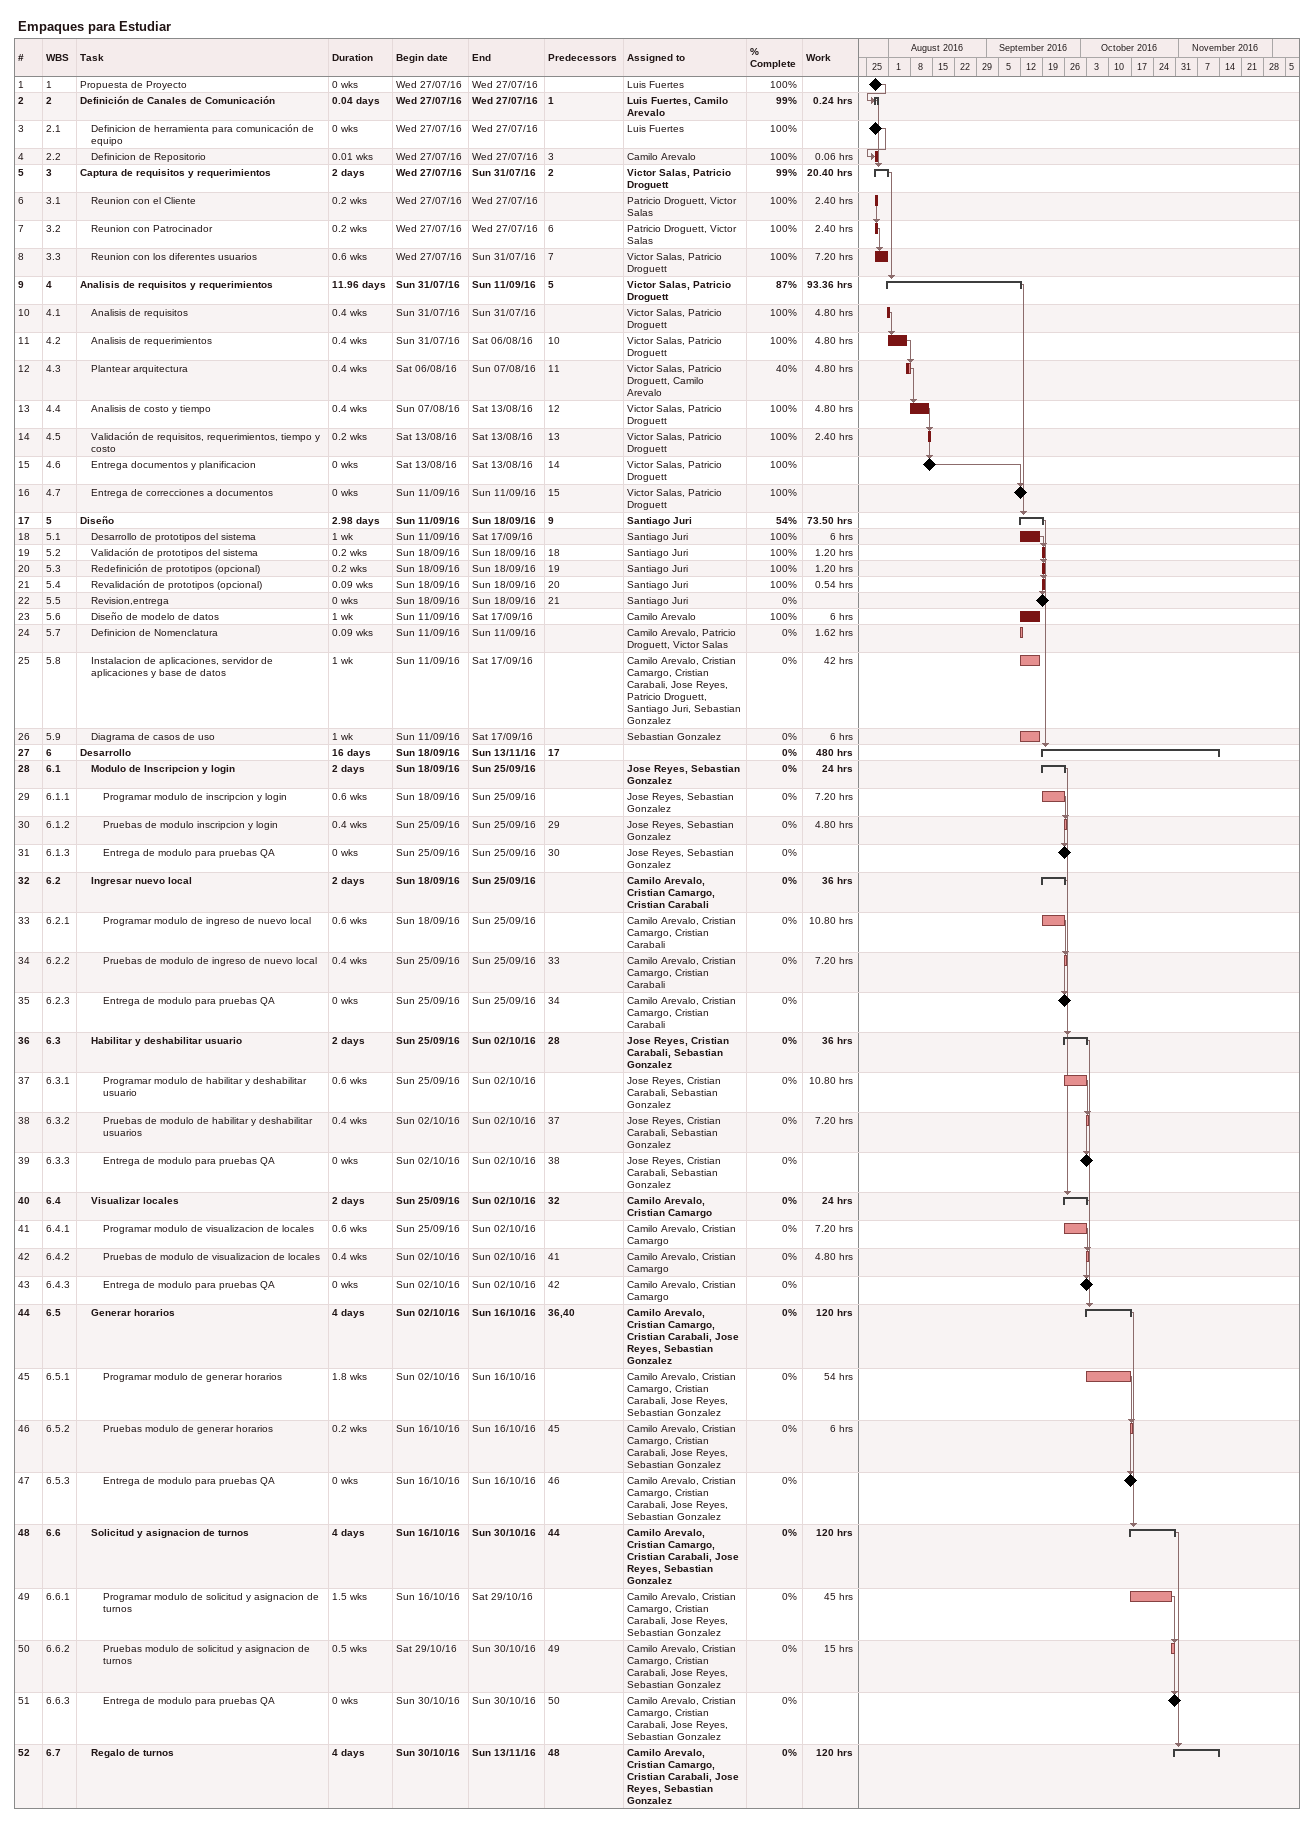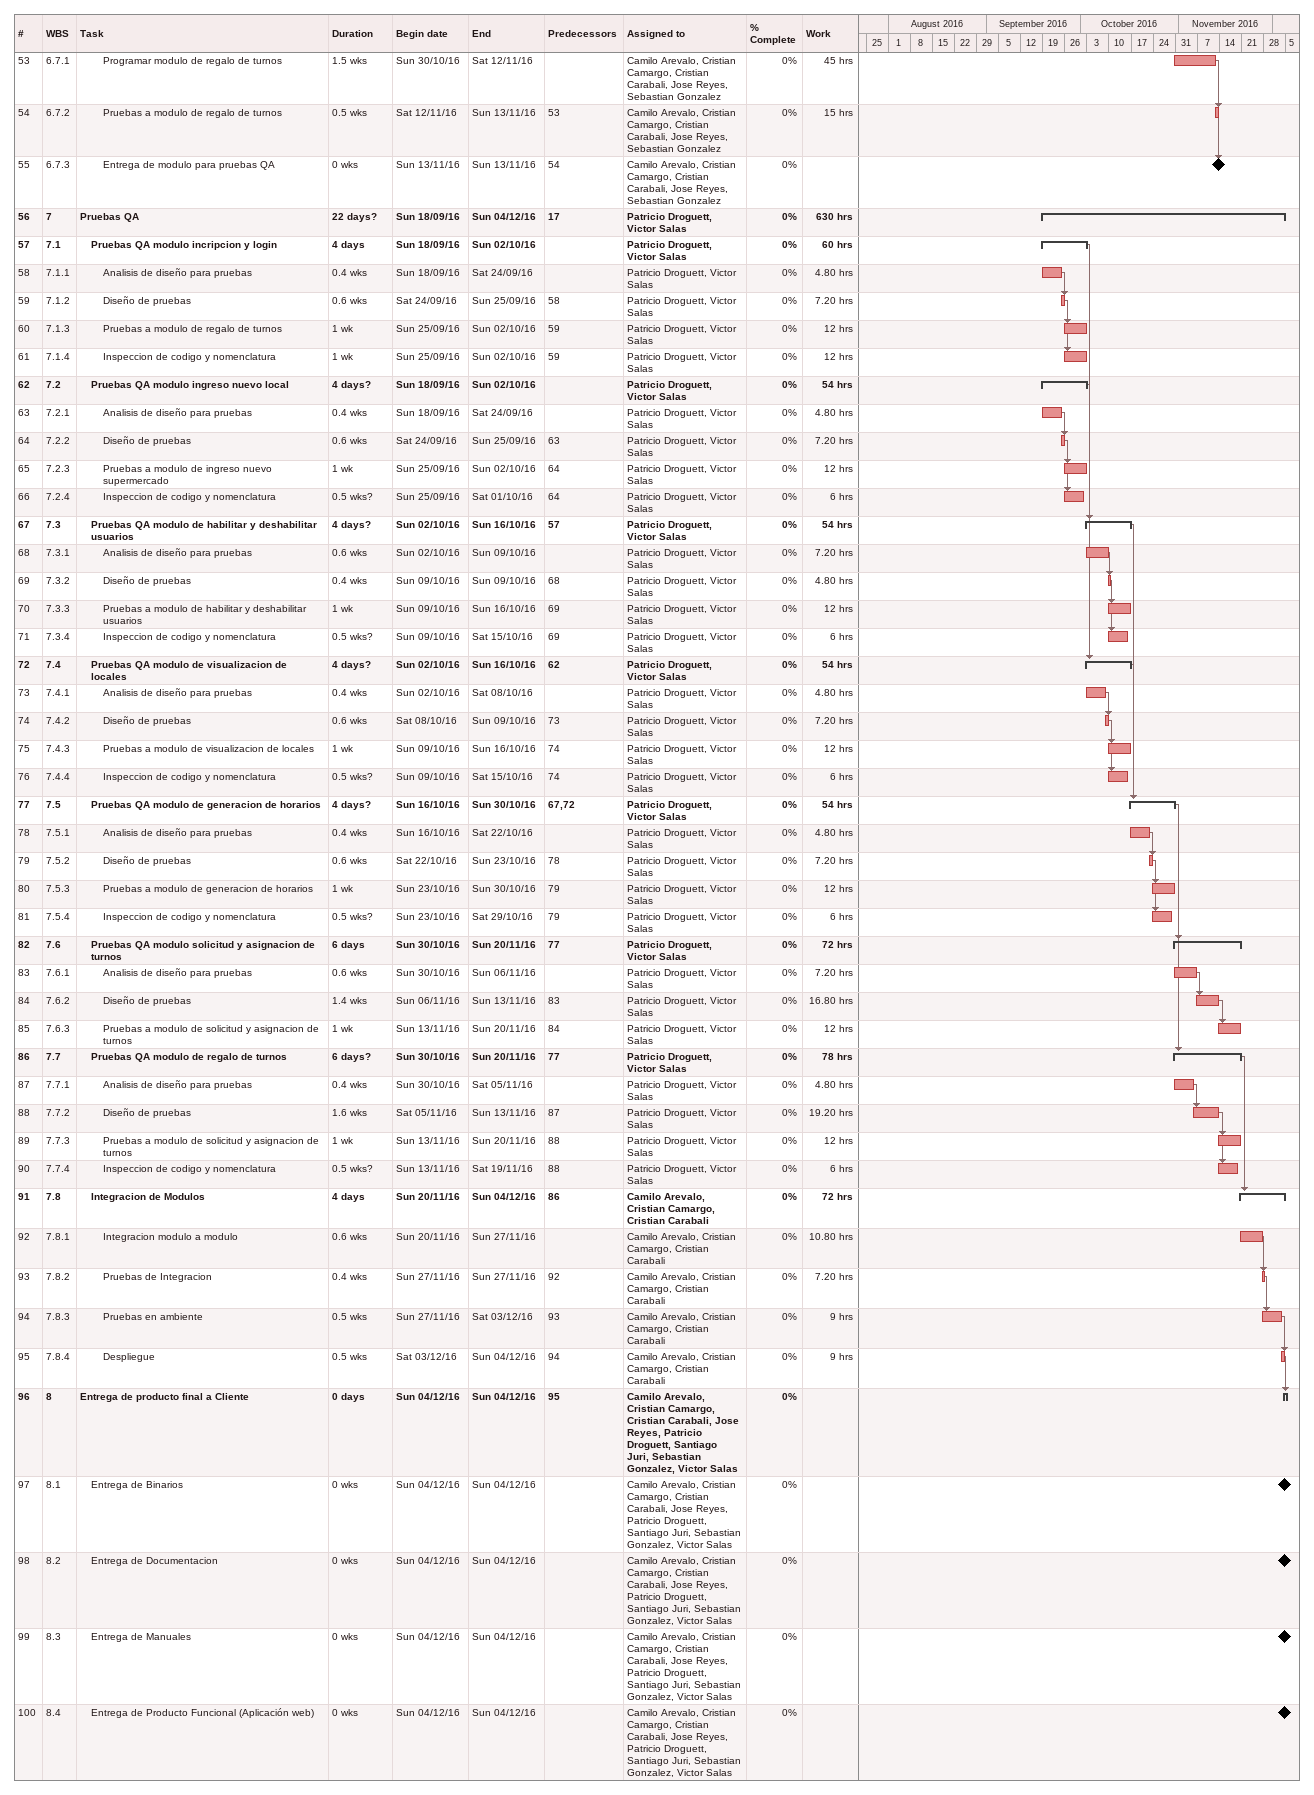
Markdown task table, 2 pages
Empaques para Estudiar

| ID | WBS | Task | Duration | Start | Finish | Predecessors | Resources | % complete | Work (h) |
|---|---|---|---|---|---|---|---|---|---|
| 1 | 1 | Propuesta de Proyecto | 0w | 2016-07-27 | 2016-07-27 |  | Luis Fuertes | 100 |  |
| 2 | 2 | **Definición de Canales de Comunicación** | 0.04d | 2016-07-27 | 2016-07-27 | 1 | Luis Fuertes, Camilo Arevalo | 99 | 0.24 |
| 3 | 2.1 | Definicion de herramienta para comunicación de equipo | 0w | 2016-07-27 | 2016-07-27 |  | Luis Fuertes | 100 |  |
| 4 | 2.2 | Definicion de Repositorio | 0.01w | 2016-07-27 | 2016-07-27 | 3 | Camilo Arevalo | 100 | 0.06 |
| 5 | 3 | **Captura de requisitos y requerimientos** | 2d | 2016-07-27 | 2016-07-31 | 2 | Victor Salas, Patricio Droguett | 99 | 20.40 |
| 6 | 3.1 | Reunion con el Cliente | 0.2w | 2016-07-27 | 2016-07-27 |  | Patricio Droguett, Victor Salas | 100 | 2.40 |
| 7 | 3.2 | Reunion con Patrocinador | 0.2w | 2016-07-27 | 2016-07-27 | 6 | Patricio Droguett, Victor Salas | 100 | 2.40 |
| 8 | 3.3 | Reunion con los diferentes usuarios | 0.6w | 2016-07-27 | 2016-07-31 | 7 | Victor Salas, Patricio Droguett | 100 | 7.20 |
| 9 | 4 | **Analisis de requisitos y requerimientos** | 11.96d | 2016-07-31 | 2016-09-11 | 5 | Victor Salas, Patricio Droguett | 87 | 93.36 |
| 10 | 4.1 | Analisis de requisitos | 0.4w | 2016-07-31 | 2016-07-31 |  | Victor Salas, Patricio Droguett | 100 | 4.80 |
| 11 | 4.2 | Analisis de requerimientos | 0.4w | 2016-07-31 | 2016-08-06 | 10 | Victor Salas, Patricio Droguett | 100 | 4.80 |
| 12 | 4.3 | Plantear arquitectura | 0.4w | 2016-08-06 | 2016-08-07 | 11 | Victor Salas, Patricio Droguett, Camilo Arevalo | 40 | 4.80 |
| 13 | 4.4 | Analisis de costo y tiempo | 0.4w | 2016-08-07 | 2016-08-13 | 12 | Victor Salas, Patricio Droguett | 100 | 4.80 |
| 14 | 4.5 | Validación de requisitos, requerimientos, tiempo y costo | 0.2w | 2016-08-13 | 2016-08-13 | 13 | Victor Salas, Patricio Droguett | 100 | 2.40 |
| 15 | 4.6 | Entrega documentos y planificacion | 0w | 2016-08-13 | 2016-08-13 | 14 | Victor Salas, Patricio Droguett | 100 |  |
| 16 | 4.7 | Entrega de correcciones a documentos | 0w | 2016-09-11 | 2016-09-11 | 15 | Victor Salas, Patricio Droguett | 100 |  |
| 17 | 5 | **Diseño** | 2.98d | 2016-09-11 | 2016-09-18 | 9 | Santiago Juri | 54 | 73.50 |
| 18 | 5.1 | Desarrollo de prototipos del sistema | 1w | 2016-09-11 | 2016-09-17 |  | Santiago Juri | 100 | 6 |
| 19 | 5.2 | Validación de prototipos del sistema | 0.2w | 2016-09-18 | 2016-09-18 | 18 | Santiago Juri | 100 | 1.20 |
| 20 | 5.3 | Redefinición de prototipos (opcional) | 0.2w | 2016-09-18 | 2016-09-18 | 19 | Santiago Juri | 100 | 1.20 |
| 21 | 5.4 | Revalidación de prototipos (opcional) | 0.09w | 2016-09-18 | 2016-09-18 | 20 | Santiago Juri | 100 | 0.54 |
| 22 | 5.5 | Revision,entrega | 0w | 2016-09-18 | 2016-09-18 | 21 | Santiago Juri | 0 |  |
| 23 | 5.6 | Diseño de modelo de datos | 1w | 2016-09-11 | 2016-09-17 |  | Camilo Arevalo | 100 | 6 |
| 24 | 5.7 | Definicion de Nomenclatura | 0.09w | 2016-09-11 | 2016-09-11 |  | Camilo Arevalo, Patricio Droguett, Victor Salas | 0 | 1.62 |
| 25 | 5.8 | Instalacion de aplicaciones, servidor de aplicaciones y base de datos | 1w | 2016-09-11 | 2016-09-17 |  | Camilo Arevalo, Cristian Camargo, Cristian Carabali, Jose Reyes, Patricio Droguett, Santiago Juri, Sebastian Gonzalez | 0 | 42 |
| 26 | 5.9 | Diagrama de casos de uso | 1w | 2016-09-11 | 2016-09-17 |  | Sebastian Gonzalez | 0 | 6 |
| 27 | 6 | **Desarrollo** | 16d | 2016-09-18 | 2016-11-13 | 17 |  | 0 | 480 |
| 28 | 6.1 | **Modulo de Inscripcion y login** | 2d | 2016-09-18 | 2016-09-25 |  | Jose Reyes, Sebastian Gonzalez | 0 | 24 |
| 29 | 6.1.1 | Programar modulo de inscripcion y login | 0.6w | 2016-09-18 | 2016-09-25 |  | Jose Reyes, Sebastian Gonzalez | 0 | 7.20 |
| 30 | 6.1.2 | Pruebas de modulo inscripcion y login | 0.4w | 2016-09-25 | 2016-09-25 | 29 | Jose Reyes, Sebastian Gonzalez | 0 | 4.80 |
| 31 | 6.1.3 | Entrega de modulo para pruebas QA | 0w | 2016-09-25 | 2016-09-25 | 30 | Jose Reyes, Sebastian Gonzalez | 0 |  |
| 32 | 6.2 | **Ingresar nuevo local** | 2d | 2016-09-18 | 2016-09-25 |  | Camilo Arevalo, Cristian Camargo, Cristian Carabali | 0 | 36 |
| 33 | 6.2.1 | Programar modulo de ingreso de nuevo local | 0.6w | 2016-09-18 | 2016-09-25 |  | Camilo Arevalo, Cristian Camargo, Cristian Carabali | 0 | 10.80 |
| 34 | 6.2.2 | Pruebas de modulo de ingreso de nuevo local | 0.4w | 2016-09-25 | 2016-09-25 | 33 | Camilo Arevalo, Cristian Camargo, Cristian Carabali | 0 | 7.20 |
| 35 | 6.2.3 | Entrega de modulo para pruebas QA | 0w | 2016-09-25 | 2016-09-25 | 34 | Camilo Arevalo, Cristian Camargo, Cristian Carabali | 0 |  |
| 36 | 6.3 | **Habilitar y deshabilitar usuario** | 2d | 2016-09-25 | 2016-10-02 | 28 | Jose Reyes, Cristian Carabali, Sebastian Gonzalez | 0 | 36 |
| 37 | 6.3.1 | Programar modulo de habilitar y deshabilitar usuario | 0.6w | 2016-09-25 | 2016-10-02 |  | Jose Reyes, Cristian Carabali, Sebastian Gonzalez | 0 | 10.80 |
| 38 | 6.3.2 | Pruebas de modulo de habilitar y deshabilitar usuarios | 0.4w | 2016-10-02 | 2016-10-02 | 37 | Jose Reyes, Cristian Carabali, Sebastian Gonzalez | 0 | 7.20 |
| 39 | 6.3.3 | Entrega de modulo para pruebas QA | 0w | 2016-10-02 | 2016-10-02 | 38 | Jose Reyes, Cristian Carabali, Sebastian Gonzalez | 0 |  |
| 40 | 6.4 | **Visualizar locales** | 2d | 2016-09-25 | 2016-10-02 | 32 | Camilo Arevalo, Cristian Camargo | 0 | 24 |
| 41 | 6.4.1 | Programar modulo de visualizacion de locales | 0.6w | 2016-09-25 | 2016-10-02 |  | Camilo Arevalo, Cristian Camargo | 0 | 7.20 |
| 42 | 6.4.2 | Pruebas de modulo de visualizacion de locales | 0.4w | 2016-10-02 | 2016-10-02 | 41 | Camilo Arevalo, Cristian Camargo | 0 | 4.80 |
| 43 | 6.4.3 | Entrega de modulo para pruebas QA | 0w | 2016-10-02 | 2016-10-02 | 42 | Camilo Arevalo, Cristian Camargo | 0 |  |
| 44 | 6.5 | **Generar horarios** | 4d | 2016-10-02 | 2016-10-16 | 36, 40 | Camilo Arevalo, Cristian Camargo, Cristian Carabali, Jose Reyes, Sebastian Gonzalez | 0 | 120 |
| 45 | 6.5.1 | Programar modulo de generar horarios | 1.8w | 2016-10-02 | 2016-10-16 |  | Camilo Arevalo, Cristian Camargo, Cristian Carabali, Jose Reyes, Sebastian Gonzalez | 0 | 54 |
| 46 | 6.5.2 | Pruebas modulo de generar horarios | 0.2w | 2016-10-16 | 2016-10-16 | 45 | Camilo Arevalo, Cristian Camargo, Cristian Carabali, Jose Reyes, Sebastian Gonzalez | 0 | 6 |
| 47 | 6.5.3 | Entrega de modulo para pruebas QA | 0w | 2016-10-16 | 2016-10-16 | 46 | Camilo Arevalo, Cristian Camargo, Cristian Carabali, Jose Reyes, Sebastian Gonzalez | 0 |  |
| 48 | 6.6 | **Solicitud y asignacion de turnos** | 4d | 2016-10-16 | 2016-10-30 | 44 | Camilo Arevalo, Cristian Camargo, Cristian Carabali, Jose Reyes, Sebastian Gonzalez | 0 | 120 |
| 49 | 6.6.1 | Programar modulo de solicitud y asignacion de turnos | 1.5w | 2016-10-16 | 2016-10-29 |  | Camilo Arevalo, Cristian Camargo, Cristian Carabali, Jose Reyes, Sebastian Gonzalez | 0 | 45 |
| 50 | 6.6.2 | Pruebas modulo de solicitud y asignacion de turnos | 0.5w | 2016-10-29 | 2016-10-30 | 49 | Camilo Arevalo, Cristian Camargo, Cristian Carabali, Jose Reyes, Sebastian Gonzalez | 0 | 15 |
| 51 | 6.6.3 | Entrega de modulo para pruebas QA | 0w | 2016-10-30 | 2016-10-30 | 50 | Camilo Arevalo, Cristian Camargo, Cristian Carabali, Jose Reyes, Sebastian Gonzalez | 0 |  |
| 52 | 6.7 | **Regalo de turnos** | 4d | 2016-10-30 | 2016-11-13 | 48 | Camilo Arevalo, Cristian Camargo, Cristian Carabali, Jose Reyes, Sebastian Gonzalez | 0 | 120 |
| 53 | 6.7.1 | Programar modulo de regalo de turnos | 1.5w | 2016-10-30 | 2016-11-12 |  | Camilo Arevalo, Cristian Camargo, Cristian Carabali, Jose Reyes, Sebastian Gonzalez | 0 | 45 |
| 54 | 6.7.2 | Pruebas a modulo de regalo de turnos | 0.5w | 2016-11-12 | 2016-11-13 | 53 | Camilo Arevalo, Cristian Camargo, Cristian Carabali, Jose Reyes, Sebastian Gonzalez | 0 | 15 |
| 55 | 6.7.3 | Entrega de modulo para pruebas QA | 0w | 2016-11-13 | 2016-11-13 | 54 | Camilo Arevalo, Cristian Camargo, Cristian Carabali, Jose Reyes, Sebastian Gonzalez | 0 |  |
| 56 | 7 | **Pruebas QA** | 22d? | 2016-09-18 | 2016-12-04 | 17 | Patricio Droguett, Victor Salas | 0 | 630 |
| 57 | 7.1 | **Pruebas QA modulo incripcion y login** | 4d | 2016-09-18 | 2016-10-02 |  | Patricio Droguett, Victor Salas | 0 | 60 |
| 58 | 7.1.1 | Analisis de diseño para pruebas | 0.4w | 2016-09-18 | 2016-09-24 |  | Patricio Droguett, Victor Salas | 0 | 4.80 |
| 59 | 7.1.2 | Diseño de pruebas | 0.6w | 2016-09-24 | 2016-09-25 | 58 | Patricio Droguett, Victor Salas | 0 | 7.20 |
| 60 | 7.1.3 | Pruebas a modulo de regalo de turnos | 1w | 2016-09-25 | 2016-10-02 | 59 | Patricio Droguett, Victor Salas | 0 | 12 |
| 61 | 7.1.4 | Inspeccion de codigo y nomenclatura | 1w | 2016-09-25 | 2016-10-02 | 59 | Patricio Droguett, Victor Salas | 0 | 12 |
| 62 | 7.2 | **Pruebas QA modulo ingreso nuevo local** | 4d? | 2016-09-18 | 2016-10-02 |  | Patricio Droguett, Victor Salas | 0 | 54 |
| 63 | 7.2.1 | Analisis de diseño para pruebas | 0.4w | 2016-09-18 | 2016-09-24 |  | Patricio Droguett, Victor Salas | 0 | 4.80 |
| 64 | 7.2.2 | Diseño de pruebas | 0.6w | 2016-09-24 | 2016-09-25 | 63 | Patricio Droguett, Victor Salas | 0 | 7.20 |
| 65 | 7.2.3 | Pruebas a modulo de ingreso nuevo supermercado | 1w | 2016-09-25 | 2016-10-02 | 64 | Patricio Droguett, Victor Salas | 0 | 12 |
| 66 | 7.2.4 | Inspeccion de codigo y nomenclatura | 0.5w? | 2016-09-25 | 2016-10-01 | 64 | Patricio Droguett, Victor Salas | 0 | 6 |
| 67 | 7.3 | **Pruebas QA modulo de habilitar y deshabilitar usuarios** | 4d? | 2016-10-02 | 2016-10-16 | 57 | Patricio Droguett, Victor Salas | 0 | 54 |
| 68 | 7.3.1 | Analisis de diseño para pruebas | 0.6w | 2016-10-02 | 2016-10-09 |  | Patricio Droguett, Victor Salas | 0 | 7.20 |
| 69 | 7.3.2 | Diseño de pruebas | 0.4w | 2016-10-09 | 2016-10-09 | 68 | Patricio Droguett, Victor Salas | 0 | 4.80 |
| 70 | 7.3.3 | Pruebas a modulo de habilitar y deshabilitar usuarios | 1w | 2016-10-09 | 2016-10-16 | 69 | Patricio Droguett, Victor Salas | 0 | 12 |
| 71 | 7.3.4 | Inspeccion de codigo y nomenclatura | 0.5w? | 2016-10-09 | 2016-10-15 | 69 | Patricio Droguett, Victor Salas | 0 | 6 |
| 72 | 7.4 | **Pruebas QA modulo de visualizacion de locales** | 4d? | 2016-10-02 | 2016-10-16 | 62 | Patricio Droguett, Victor Salas | 0 | 54 |
| 73 | 7.4.1 | Analisis de diseño para pruebas | 0.4w | 2016-10-02 | 2016-10-08 |  | Patricio Droguett, Victor Salas | 0 | 4.80 |
| 74 | 7.4.2 | Diseño de pruebas | 0.6w | 2016-10-08 | 2016-10-09 | 73 | Patricio Droguett, Victor Salas | 0 | 7.20 |
| 75 | 7.4.3 | Pruebas a modulo de visualizacion de locales | 1w | 2016-10-09 | 2016-10-16 | 74 | Patricio Droguett, Victor Salas | 0 | 12 |
| 76 | 7.4.4 | Inspeccion de codigo y nomenclatura | 0.5w? | 2016-10-09 | 2016-10-15 | 74 | Patricio Droguett, Victor Salas | 0 | 6 |
| 77 | 7.5 | **Pruebas QA modulo de generacion de horarios** | 4d? | 2016-10-16 | 2016-10-30 | 67, 72 | Patricio Droguett, Victor Salas | 0 | 54 |
| 78 | 7.5.1 | Analisis de diseño para pruebas | 0.4w | 2016-10-16 | 2016-10-22 |  | Patricio Droguett, Victor Salas | 0 | 4.80 |
| 79 | 7.5.2 | Diseño de pruebas | 0.6w | 2016-10-22 | 2016-10-23 | 78 | Patricio Droguett, Victor Salas | 0 | 7.20 |
| 80 | 7.5.3 | Pruebas a modulo de generacion de horarios | 1w | 2016-10-23 | 2016-10-30 | 79 | Patricio Droguett, Victor Salas | 0 | 12 |
| 81 | 7.5.4 | Inspeccion de codigo y nomenclatura | 0.5w? | 2016-10-23 | 2016-10-29 | 79 | Patricio Droguett, Victor Salas | 0 | 6 |
| 82 | 7.6 | **Pruebas QA modulo solicitud y asignacion de turnos** | 6d | 2016-10-30 | 2016-11-20 | 77 | Patricio Droguett, Victor Salas | 0 | 72 |
| 83 | 7.6.1 | Analisis de diseño para pruebas | 0.6w | 2016-10-30 | 2016-11-06 |  | Patricio Droguett, Victor Salas | 0 | 7.20 |
| 84 | 7.6.2 | Diseño de pruebas | 1.4w | 2016-11-06 | 2016-11-13 | 83 | Patricio Droguett, Victor Salas | 0 | 16.80 |
| 85 | 7.6.3 | Pruebas a modulo de solicitud y asignacion de turnos | 1w | 2016-11-13 | 2016-11-20 | 84 | Patricio Droguett, Victor Salas | 0 | 12 |
| 86 | 7.7 | **Pruebas QA modulo de regalo de turnos** | 6d? | 2016-10-30 | 2016-11-20 | 77 | Patricio Droguett, Victor Salas | 0 | 78 |
| 87 | 7.7.1 | Analisis de diseño para pruebas | 0.4w | 2016-10-30 | 2016-11-05 |  | Patricio Droguett, Victor Salas | 0 | 4.80 |
| 88 | 7.7.2 | Diseño de pruebas | 1.6w | 2016-11-05 | 2016-11-13 | 87 | Patricio Droguett, Victor Salas | 0 | 19.20 |
| 89 | 7.7.3 | Pruebas a modulo de solicitud y asignacion de turnos | 1w | 2016-11-13 | 2016-11-20 | 88 | Patricio Droguett, Victor Salas | 0 | 12 |
| 90 | 7.7.4 | Inspeccion de codigo y nomenclatura | 0.5w? | 2016-11-13 | 2016-11-19 | 88 | Patricio Droguett, Victor Salas | 0 | 6 |
| 91 | 7.8 | **Integracion de Modulos** | 4d | 2016-11-20 | 2016-12-04 | 86 | Camilo Arevalo, Cristian Camargo, Cristian Carabali | 0 | 72 |
| 92 | 7.8.1 | Integracion modulo a modulo | 0.6w | 2016-11-20 | 2016-11-27 |  | Camilo Arevalo, Cristian Camargo, Cristian Carabali | 0 | 10.80 |
| 93 | 7.8.2 | Pruebas de Integracion | 0.4w | 2016-11-27 | 2016-11-27 | 92 | Camilo Arevalo, Cristian Camargo, Cristian Carabali | 0 | 7.20 |
| 94 | 7.8.3 | Pruebas en ambiente | 0.5w | 2016-11-27 | 2016-12-03 | 93 | Camilo Arevalo, Cristian Camargo, Cristian Carabali | 0 | 9 |
| 95 | 7.8.4 | Despliegue | 0.5w | 2016-12-03 | 2016-12-04 | 94 | Camilo Arevalo, Cristian Camargo, Cristian Carabali | 0 | 9 |
| 96 | 8 | **Entrega de producto final a Cliente** | 0d | 2016-12-04 | 2016-12-04 | 95 | Camilo Arevalo, Cristian Camargo, Cristian Carabali, Jose Reyes, Patricio Droguett, Santiago Juri, Sebastian Gonzalez, Victor Salas | 0 |  |
| 97 | 8.1 | Entrega de Binarios | 0w | 2016-12-04 | 2016-12-04 |  | Camilo Arevalo, Cristian Camargo, Cristian Carabali, Jose Reyes, Patricio Droguett, Santiago Juri, Sebastian Gonzalez, Victor Salas | 0 |  |
| 98 | 8.2 | Entrega de Documentacion | 0w | 2016-12-04 | 2016-12-04 |  | Camilo Arevalo, Cristian Camargo, Cristian Carabali, Jose Reyes, Patricio Droguett, Santiago Juri, Sebastian Gonzalez, Victor Salas | 0 |  |
| 99 | 8.3 | Entrega de Manuales | 0w | 2016-12-04 | 2016-12-04 |  | Camilo Arevalo, Cristian Camargo, Cristian Carabali, Jose Reyes, Patricio Droguett, Santiago Juri, Sebastian Gonzalez, Victor Salas | 0 |  |
| 100 | 8.4 | Entrega de Producto Funcional (Aplicación web) | 0w | 2016-12-04 | 2016-12-04 |  | Camilo Arevalo, Cristian Camargo, Cristian Carabali, Jose Reyes, Patricio Droguett, Santiago Juri, Sebastian Gonzalez, Victor Salas | 0 |  |
